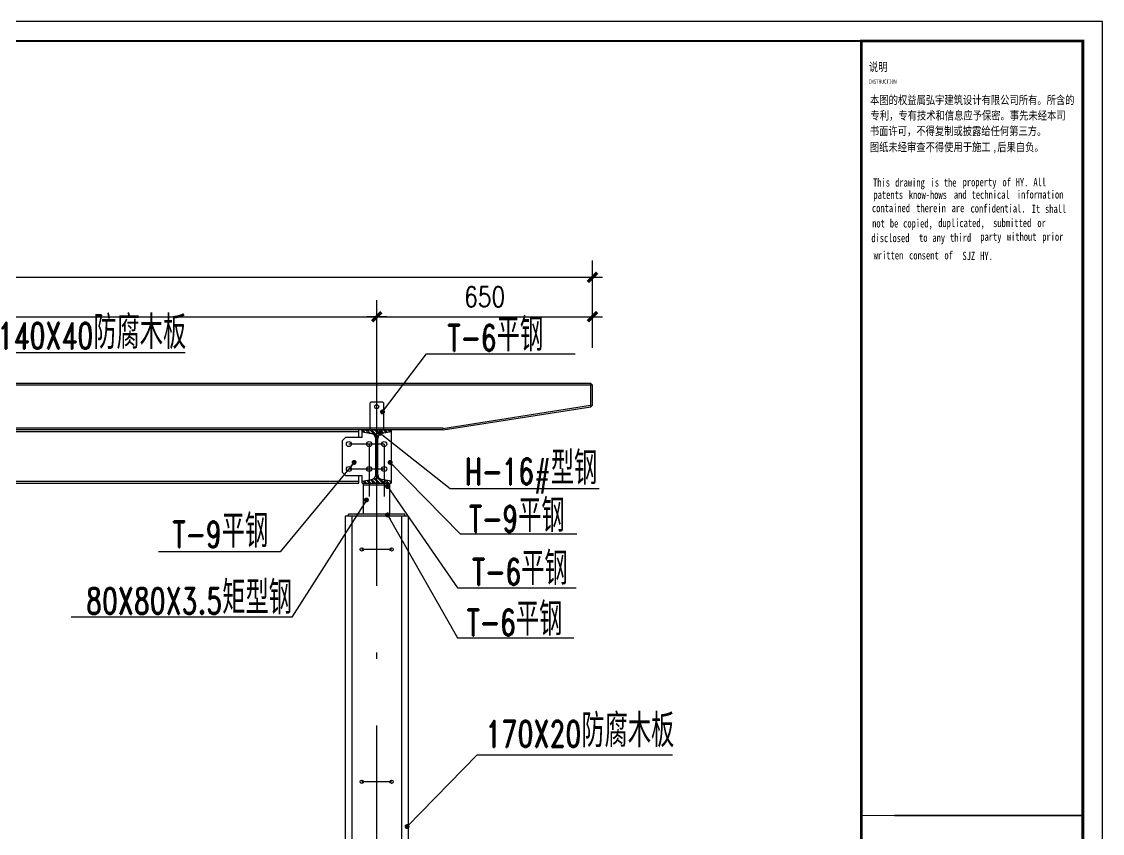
# Model space of a CAD drawing. Header units: inches. Extents: x -2316 to 955, y -265 to 742.
# Drawn here: x -217.3 to 59.5, y -52.9 to 155.1 of the extents above; entities that cross this region are included whole.
import ezdxf

# ---------------------------------------------------------------- set-up
doc = ezdxf.new("R2010")
doc.units = ezdxf.units.IN
doc.header["$LTSCALE"] = 1000
doc.header["$MEASUREMENT"] = 0
for name, pattern in [('ACAD_ISO04W100', [30.5, 24, -3, 0.5, -3]), ('CONTINOUS', [0]), ('DOTE', [2.42, 2, -0.2, 0.02, -0.2]), ('HIDDEN', [9.525, 6.35, -3.175])]:
    doc.linetypes.add(name, pattern=pattern)
for name, color, linetype in [('G13', 7, 'CONTINOUS'), ('PUB_DIM', 3, 'Continuous'), ('SU', 7, 'Continuous'), ('XI', 7, 'Continuous'), ('文字和字符', 7, 'Continuous'), ('标注层', 3, 'Continuous')]:
    doc.layers.add(name, color=color, linetype=linetype)
doc.styles.add('-宋体', font='', dxfattribs={"width": 0.8})
doc.styles.add('DIM_FONT', font='SIMPLEX.shx', dxfattribs={"width": 0.8})
doc.styles.add('HZPMK', font='romand.shx', dxfattribs={"width": 0.7, "bigfont": 'hztxt.shx'})
doc.styles.get("Standard").update_dxf_attribs({"font": ''})
doc.styles.get('-宋体').set_extended_font_data('SimSun')
doc.styles.get('Standard').set_extended_font_data('SimSun')
doc.dimstyles.new('DIMN20', dxfattribs={"dimscale": 0.2, "dimtxt": 300, "dimasz": 1, "dimexe": 250, "dimexo": 300, "dimgap": 150, "dimtad": 1, "dimdec": 0, "dimzin": 0, "dimdsep": 46, "dimtxsty": 'DIM_FONT', "dimblk": '_DIMX', "dimcen": 0.09, "dimclrt": 7, "dimadec": 0, "dimazin": 0, "dimtfac": 1, "dimtdec": 0, "dimtix": 1, "dimtmove": 2, "dimatfit": 3, "dimldrblk": '_DIMX', "dimfxl": 1, "dimtolj": 1, "dimtzin": 0, "dimarcsym": 0})
doc.dimstyles.new('ISO-25', dxfattribs={"dimtxt": 2.5, "dimasz": 2.5, "dimexe": 1.25, "dimexo": 0.625, "dimtad": 1, "dimtxsty": 'Standard', "dimblk": 'ARCHTICK', "dimcen": 2.5, "dimadec": 0, "dimazin": 0, "dimtfac": 1, "dimtmove": 0, "dimatfit": 3, "dimldrblk": 'ARCHTICK', "dimfxl": 1.25, "dimarcsym": 0})

# ---------------------------------------------------------------- blocks, each defined once
blk = doc.blocks.new('_ArchTick')
at = {"color": 0, "linetype": 'ByBlock', "const_width": 0.4}
blk.add_lwpolyline([(-0.5, -0.5), (0.5, 0.5)], dxfattribs=at)
blk = doc.blocks.new('_DIMX')
blk.add_line((-150, 0), (150, 0))
at = {"const_width": 50}
blk.add_lwpolyline([(-70, -70), (70, 70)], dxfattribs=at)
blk = doc.blocks.new('*D428')
at = {"color": 0, "linetype": 'ByBlock', "transparency": 16777216}
for p, q in [((367498.1, 134677), (367498.1, 134820.7)), ((370498.1, 134677), (370498.1, 134820.7)), ((367498.3, 134770.7), (370497.9, 134770.7))]:
    blk.add_line(p, q, dxfattribs=at)
at = {"layer": 'Defpoints', "color": 0, "linetype": 'ByBlock', "transparency": 16777216}
for p in [(370498.1, 134770.7), (367498.1, 134617), (370498.1, 134617)]:
    blk.add_point(p, dxfattribs=at)
at = {"color": 0, "linetype": 'ByBlock', "transparency": 16777216, "xscale": 0.2, "yscale": 0.2, "zscale": 0.2, "rotation": 180}
blk.add_blockref('_DIMX', (367498.1, 134770.7), dxfattribs=at)
at = {"color": 0, "linetype": 'ByBlock', "transparency": 16777216, "xscale": 0.2, "yscale": 0.2, "zscale": 0.2}
blk.add_blockref('_DIMX', (370498.1, 134770.7), dxfattribs=at)
at = {"color": 7, "linetype": 'ByBlock', "transparency": 16777216, "insert": (368998.1, 134830.7), "char_height": 60, "attachment_point": 5, "style": 'DIM_FONT'}
blk.add_mtext('\\A1;3000', dxfattribs=at)
blk = doc.blocks.new('*D429')
at = {"color": 0, "linetype": 'ByBlock', "transparency": 16777216}
for p, q in [((366848.1, 134677), (366848.1, 134820.7)), ((367498.1, 134677), (367498.1, 134820.7)), ((366848.3, 134770.7), (367497.9, 134770.7))]:
    blk.add_line(p, q, dxfattribs=at)
at = {"layer": 'Defpoints', "color": 0, "linetype": 'ByBlock', "transparency": 16777216}
for p in [(367498.1, 134770.7), (366848.1, 134617), (367498.1, 134617)]:
    blk.add_point(p, dxfattribs=at)
at = {"color": 0, "linetype": 'ByBlock', "transparency": 16777216, "xscale": 0.2, "yscale": 0.2, "zscale": 0.2, "rotation": 180}
blk.add_blockref('_DIMX', (366848.1, 134770.7), dxfattribs=at)
at = {"color": 0, "linetype": 'ByBlock', "transparency": 16777216, "xscale": 0.2, "yscale": 0.2, "zscale": 0.2}
blk.add_blockref('_DIMX', (367498.1, 134770.7), dxfattribs=at)
at = {"color": 7, "linetype": 'ByBlock', "transparency": 16777216, "insert": (367173.1, 134830.7), "char_height": 60, "attachment_point": 5, "style": 'DIM_FONT'}
blk.add_mtext('\\A1;650', dxfattribs=at)
blk = doc.blocks.new('*D430')
at = {"color": 0, "linetype": 'ByBlock', "transparency": 16777216}
for p, q in [((366848.1, 134781.8), (366848.1, 134925.4)), ((371148.1, 134781.8), (371148.1, 134925.4)), ((366848.3, 134875.4), (371147.9, 134875.4))]:
    blk.add_line(p, q, dxfattribs=at)
at = {"layer": 'Defpoints', "color": 0, "linetype": 'ByBlock', "transparency": 16777216}
for p in [(371148.1, 134875.4), (366848.1, 134721.8), (371148.1, 134721.8)]:
    blk.add_point(p, dxfattribs=at)
at = {"color": 0, "linetype": 'ByBlock', "transparency": 16777216, "xscale": 0.2, "yscale": 0.2, "zscale": 0.2, "rotation": 180}
blk.add_blockref('_DIMX', (366848.1, 134875.4), dxfattribs=at)
at = {"color": 0, "linetype": 'ByBlock', "transparency": 16777216, "xscale": 0.2, "yscale": 0.2, "zscale": 0.2}
blk.add_blockref('_DIMX', (371148.1, 134875.4), dxfattribs=at)
at = {"color": 7, "linetype": 'ByBlock', "transparency": 16777216, "insert": (368998.1, 134935.4), "char_height": 60, "attachment_point": 5, "style": 'DIM_FONT'}
blk.add_mtext('\\A1;4300', dxfattribs=at)
blk = doc.blocks.new('TKK')
at = {"layer": '文字和字符'}
for p, q in [((1179, 433.86), (1082.44, 433.86)), ((1082.44, 433.86), (1179, 433.86))]:
    blk.add_line(p, q, dxfattribs=at)
blk.add_lwpolyline([(0, 0), (1189, 0), (1189, 841), (0, 841)], close=True, dxfattribs=at)
for points, const_width in [([(25, 10), (1179, 10), (1179, 831), (25, 831)], 1), ([(1065.4, 831), (1179, 831), (1179, 10.01), (1065.4, 10.01)], 1.42)]:
    blk.add_lwpolyline(points, close=True, dxfattribs=dict(at, const_width=const_width))
at = {"layer": '文字和字符', "const_width": 0.483}
blk.add_lwpolyline([(1065.4, 433.86), (1179, 433.86)], dxfattribs=at)
at = {"layer": '文字和字符', "color": 0, "style": '-宋体'}
for s, height, width, p in [('说明', 4.253, 0.8, (1069.32, 815.62)), ('INSTRUCTION', 2.1272, 0.75, (1069.17, 809.17)), ('本图的权益属弘宇建筑设计有限公司所有。所含的', 4.2532, 0.8, (1069.9, 798.65)), ('专利，专有技术和信息应予保密。事先未经本司', 4.2532, 0.8, (1070.11, 790.72)), ('书面许可，不得复制或披露给任何第三方。', 4.2532, 0.8, (1069.77, 782.74)), ('图纸未经审查不得使用于施工', 4.2532, 0.8, (1069.77, 774.5)), ('后果自负。', 4.253, 0.8, (1135.1, 774.5)), (',', 4.25, 0.8, (1132.68, 774.5)), ('This', 4.253, 0.75, (1071.42, 756.38)), ('drawing', 4.253, 0.75, (1082.76, 756.38)), ('is', 4.253, 0.75, (1100.91, 756.38)), ('the', 4.253, 0.75, (1107.71, 756.38)), ('property', 4.253, 0.75, (1117.34, 756.54)), ('of', 4.253, 0.75, (1137.76, 756.54)), ('HY.', 4.253, 0.75, (1144.56, 756.54)), ('All', 4.253, 0.75, (1153.64, 756.54)), ('patents', 4.253, 0.75, (1071.61, 750.05)), ('know-hows', 4.253, 0.75, (1089.76, 750.05)), ('and', 4.253, 0.75, (1112.87, 750.13)), ('technical', 4.253, 0.75, (1121.94, 750.13)), ('information', 4.2532, 0.75, (1145.15, 750.2)), ('contained', 4.253, 0.75, (1070.86, 743.25)), ('therein', 4.253, 0.75, (1093.54, 743.25)), ('are', 4.253, 0.75, (1111.69, 743.25)), ('confidential.', 4.2532, 0.75, (1121.39, 743.08)), ('It', 4.253, 0.75, (1152.79, 742.84)), ('shall', 4.253, 0.75, (1159.59, 742.84)), ('not', 4.253, 0.75, (1070.97, 735.41)), ('be', 4.253, 0.75, (1080.05, 735.41)), ('copied,', 4.253, 0.75, (1086.85, 735.41)), ('duplicated,', 4.2532, 0.75, (1104.83, 735.6)), ('submitted', 4.253, 0.75, (1132.98, 735.63)), ('or', 4.253, 0.75, (1155.66, 735.63)), ('disclosed', 4.253, 0.75, (1070.55, 727.88)), ('to', 4.253, 0.75, (1095.01, 728.05)), ('third', 4.253, 0.75, (1110.89, 728.05)), ('party', 4.253, 0.75, (1126.41, 728.57)), ('without', 4.253, 0.75, (1140.02, 728.57)), ('prior', 4.253, 0.75, (1158.17, 728.57)), ('any', 4.253, 0.75, (1101.82, 728.05)), ('written', 4.253, 0.75, (1071.73, 719.01)), ('consent', 4.253, 0.75, (1089.88, 719.01)), ('of', 4.253, 0.75, (1108.02, 719.01)), ('SJZ', 4.253, 0.75, (1117.25, 718.71)), ('HY.', 4.253, 0.75, (1126.33, 718.71))]:
    blk.add_text(s, height=height, dxfattribs=dict(at, width=width)).set_placement(p)
blk = doc.blocks.new('A$C7C4519E4')
at = {"layer": 'XI'}
h = blk.add_hatch(dxfattribs=at)
h.set_pattern_fill('STEEL', color=256, scale=3, style=0)
h.set_pattern_definition([(135, (171090.637, -51793.858), (6.7351921, 6.7351921), []), (135, (171090.637, -51789.095), (6.7351921, 6.7351921), [])])
h.paths.add_polyline_path([(4247, 2755.6), (4247, 2864.5, 0.366629), (4234.5, 2879.3), (4206, 2884.1), (4206, 2890.1), (4294, 2890.1), (4294, 2884.1), (4265.5, 2879.3, 0.366629), (4253, 2864.5), (4253, 2755.6, 0.366629), (4265.5, 2740.8), (4294, 2736.1), (4294, 2730.1), (4206, 2730.1), (4206, 2736.1), (4234.5, 2740.8, 0.366629)])
at = {"layer": 'G13', "color": 1, "linetype": 'DOTE'}
blk.add_line((4250, 0), (4250, 3250), dxfattribs=at)
at = {"layer": 'SU'}
for p, q in [((4895, 3030.1), (605, 3030.1)), ((4900, 3025.1), (4895, 3030.1)), ((4900, 2965.1), (4900, 3025.1)), ((4230, 2972.1), (4233, 2975.1)), ((4230, 2890.1), (4230, 2972.1)), ((4233, 2975.1), (4267, 2975.1)), ((4270, 2972.1), (4267, 2975.1)), ((4270, 2972.1), (4270, 2890.1)), ((4895, 2959.5), (4900, 2965.1)), ((4450, 2890.1), (4895, 2959.5)), ((4450, 2890.1), (1050, 2890.1)), ((4196, 2884.1), (1304, 2884.1)), ((4156, 2867.6), (4146, 2857.6)), ((4206, 2867.6), (4156, 2867.6)), ((4196, 2867.6), (4196, 2890.1)), ((4206, 2890.1), (4294, 2890.1)), ((4206, 2867.6), (4206, 2890.1)), ((4206, 2884.1), (4234.5, 2879.3)), ((4294, 2884.1), (4265.5, 2879.3)), ((4294, 2890.1), (4294, 2730.1)), ((4146, 2857.6), (4146, 2762.6)), ((4247, 2755.6), (4247, 2864.5)), ((4253, 2755.6), (4253, 2864.5)), ((1304, 2736.1), (4196, 2736.1)), ((4146, 2762.6), (4156, 2752.6)), ((4156, 2752.6), (4206, 2752.6)), ((4196, 2730.1), (4196, 2752.6)), ((4206, 2730.1), (4206, 2752.6)), ((4206, 2736.1), (4234.5, 2740.8)), ((4294, 2736.1), (4265.5, 2740.8)), ((1304, 2730.1), (4196, 2730.1)), ((4206, 2730.1), (4293.9, 2730.1)), ((4210, 2724.1), (4210, 2730.1)), ((4210, 2636.1), (4210, 2730.1)), ((4290, 2724.1), (4210, 2724.1)), ((4290, 2724.1), (4210, 2724.1)), ((4290, 2724.1), (4290, 2730.1)), ((4290, 2636.1), (4290, 2730.1)), ((4335, 2636.1), (4165, 2636.1)), ((4165, 2630.1), (4165, 2636.1)), ((4335, 2630.1), (4165, 2630.1)), ((4175, 2630.1), (4175, 230.1)), ((4325, 2630.1), (4325, 230.1)), ((4335, 2630.1), (4335, 2636.1))]:
    blk.add_line(p, q, dxfattribs=at)
for centre, radius in [((4250, 2960.1), 6), ((4166, 2847.6), 7.5), ((4227.5, 2847.6), 7.5), ((4272.5, 2847.6), 7.5), ((4166, 2772.6), 7.5), ((4227.5, 2772.6), 7.5), ((4272.5, 2772.6), 7.5), ((4205, 2530.1), 5), ((4295, 2530.1), 5), ((4205, 1830.1), 5), ((4295, 1830.1), 5)]:
    blk.add_circle(centre, radius, dxfattribs=at)
for centre, start, end in [((4232, 2864.5), 0, 80.5377), ((4268, 2864.5), 99.4623, 180), ((4232, 2755.6), 279.4623, 0), ((4268, 2755.6), 180, 260.5377)]:
    blk.add_arc(centre, 15, start, end, dxfattribs=at)
at = {"layer": 'XI', "linetype": 'HIDDEN', "ltscale": 20}
for p, q in [((4895, 2959.5), (4895, 3030.1)), ((4900, 3025.1), (600, 3025.1)), ((4449.2, 2895), (4894.3, 2964.4)), ((4450, 2895.1), (1050, 2895.1)), ((4155, 2630.1), (4155, 330.1)), ((4175, 2630.1), (4155, 2630.1)), ((4345, 2630.1), (4345, 330.1))]:
    blk.add_line(p, q, dxfattribs=at)
at = {"layer": 'XI', "linetype": 'ACAD_ISO04W100', "ltscale": 20}
for p, q in [((4272.5, 2847.6), (4166, 2847.6)), ((4227.5, 2847.6), (4227.5, 2689.4)), ((4272.5, 2847.6), (4272.5, 2689.4)), ((4166, 2772.6), (4272.5, 2772.6)), ((4295, 2530.1), (4205, 2530.1))]:
    blk.add_line(p, q, dxfattribs=at)
at = {"layer": 'XI', "linetype": 'HIDDEN', "ltscale": 10}
blk.add_line((4345, 2630.1), (4325, 2630.1), dxfattribs=at)
at = {"layer": 'XI', "linetype": 'ACAD_ISO04W100', "ltscale": 2}
blk.add_line((4295, 1830.1), (4205, 1830.1), dxfattribs=at)
at = {"layer": '标注层', "char_height": 80, "attachment_point": 9, "style": 'HZPMK'}
for s, insert in [('140X40\\H100;防腐木板', (3676.3, 3133.7)), ('T-6\\H100;平钢', (4751.4, 3127.5)), ('H-16#\\H100;型钢', (4914.4, 2698.5)), ('T-9\\H100;平钢', (4816.2, 2582.1)), ('T-9\\H100;平钢', (3923.1, 2535.5)), ('T-6\\H100;平钢', (4825.4, 2422.7)), ('80X80X3.5\\H100;矩型钢', (3994.8, 2334.9)), ('T-6\\H100;平钢', (4809.2, 2270.1)), ('170X20\\H100;防腐木板', (5146.2, 1933.6))]:
    blk.add_mtext(s, dxfattribs=dict(at, insert=insert))
at = {"layer": 'PUB_DIM'}
for p1, p2, picture, middle, set_off in [((600, 3196.8), (4900, 3196.8), '*D430', (2750, 3410.4), (-366248.1, -131525)), ((1250, 3077.7), (4250, 3077.7), '*D428', (2750, 3291.4), (-366248.1, -131539.3)), ((4250, 3077.7), (4900, 3077.7), '*D429', (4575, 3291.4), (-362598.1, -131539.3))]:
    dim = blk.add_aligned_dim(p1=p1, p2=p2, distance=153.6, dimstyle='DIMN20', dxfattribs=at)
    dim.commit()
    dim.dimension.update_dxf_attribs({"geometry": picture, "text_midpoint": middle, "insert": set_off})
at = {"layer": '标注层'}
for points in [[(2962.9, 2927.4), (3098.4, 3124.1), (3673.4, 3124.1)], [(4267.5, 2944.6), (4399.6, 3119.5), (4847.9, 3119.5)], [(4260.5, 2880.6), (4471.2, 2714.1), (4919.6, 2714.1)], [(4181.9, 2792.4), (3959.6, 2522.7), (3593.2, 2522.7)], [(4290.6, 2792.4), (4501.4, 2577.4), (4852.8, 2577.4)], [(4282.7, 2719.9), (4493.5, 2414.7), (4850.5, 2414.7)], [(4219.1, 2679.1), (3993.9, 2326.4), (3329.3, 2326.4)], [(4282.7, 2634.1), (4493.5, 2264.2), (4843.6, 2264.2)], [(4341.4, 1694.9), (4552.2, 1911.4), (5140.6, 1911.4)]]:
    blk.add_leader(points, dimstyle='ISO-25', override={"dimtxt": 45, "dimasz": 15, "dimexe": 10, "dimexo": 10, "dimgap": 10, "dimdec": 0, "dimclrt": 7, "dimadec": 1, "dimldrblk": 'Dot'}, dxfattribs=at)

msp = doc.modelspace()

# ---------------------------------------------------------------- block references
at = {"xscale": 0.4995794785534144, "yscale": 0.4995794785534144, "zscale": 0.4995794785534144}
msp.add_blockref('TKK', (-534.48, -265.06), dxfattribs=at)
at = {"layer": 'G13', "xscale": 0.08503273839114228, "yscale": 0.08503273839114228, "zscale": 0.08503273839114228}
msp.add_blockref('A$C7C4519E4', (-487.73, -195.31), dxfattribs=at)

doc.saveas('drawing.dxf')
